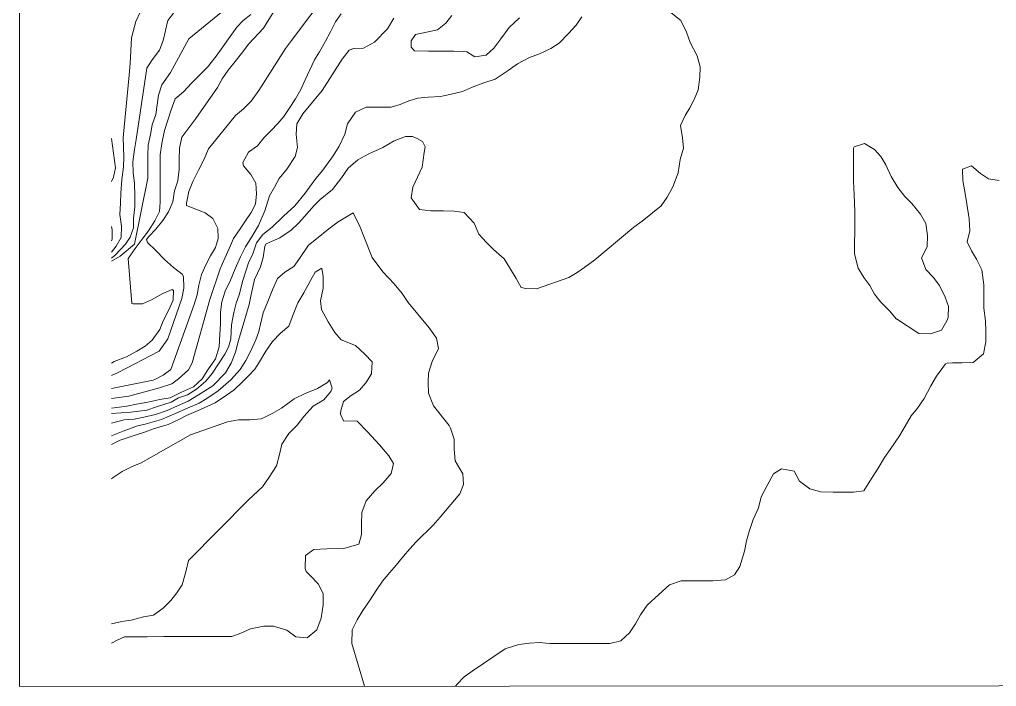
# Model space of a CAD drawing. Header units: metres. Extents: x 78 to 178, y -74 to 157.
# Drawn here: x 142.68 to 145.516, y -14.848 to -12.912 of the extents above; entities that cross this region are included whole.
import ezdxf

# ---------------------------------------------------------------- set-up
doc = ezdxf.new("R2010")
doc.units = ezdxf.units.M
doc.layers.add('01_Fina', color=252, linetype='Continuous', lineweight=15)

msp = doc.modelspace()

# ---------------------------------------------------------------- linework, layer by layer
at = {"layer": '01_Fina', "color": 252, "lineweight": 9, "true_color": 0x939598}
msp.add_lwpolyline([(142.68008, -4.95976), (142.68008, -14.84805), (151.21343, -14.84213), (151.21343, -4.95384), (142.94709, -4.95976)], dxfattribs=at)
at = {"layer": '01_Fina', "color": 252, "linetype": 'Continuous', "lineweight": 9, "true_color": 0x939598}
for points in [[(143.0552, -12.83562), (143.01814, -12.91777), (143.00489, -12.96553), (143.00141, -13.03978), (142.99874, -13.0731), (142.98081, -13.25438), (142.98268, -13.31178), (142.98228, -13.33934), (142.97679, -13.37667), (142.97385, -13.416), (142.97332, -13.44463), (142.97104, -13.47768), (142.97626, -13.51139), (142.97546, -13.54444), (142.9602, -13.56986), (142.94709, -13.58711)], [(143.57604, -12.83013), (143.46968, -12.97275), (143.45228, -12.9959), (143.37509, -13.11845), (143.35301, -13.14909), (143.3304, -13.1713), (143.30685, -13.19043), (143.22886, -13.28756), (143.21481, -13.31887), (143.19929, -13.34937), (143.18337, -13.38242), (143.17173, -13.41118), (143.1645, -13.44517), (143.1645, -13.45199), (143.19206, -13.46229), (143.21922, -13.47353), (143.2409, -13.48999), (143.25535, -13.51822), (143.25642, -13.54792), (143.24892, -13.57414), (143.23488, -13.59769), (143.2219, -13.62177), (143.20812, -13.65201), (143.20089, -13.68331), (143.19581, -13.71114), (143.18711, -13.73924), (143.11968, -13.92815), (143.09734, -13.94407), (143.07286, -13.95732), (143.06844, -13.95919), (142.94749, -13.98274)], [(143.28184, -12.87803), (143.17186, -12.96821), (143.11821, -13.06601), (143.09359, -13.10146), (143.08356, -13.13116), (143.0754, -13.18722), (143.06469, -13.21719), (143.06001, -13.24555), (143.05399, -13.27686), (143.05265, -13.30589), (143.05265, -13.33894), (143.05252, -13.37212), (143.01412, -13.56424), (142.97238, -13.59862), (142.94709, -13.6139)], [(143.42044, -12.88566), (143.40372, -12.91215), (143.38807, -12.9369), (143.34552, -12.98225), (143.32438, -13.01102), (143.30645, -13.0335), (143.28625, -13.05905), (143.26846, -13.08407), (143.25481, -13.10909), (143.19233, -13.19953), (143.15152, -13.25331), (143.14403, -13.28542), (143.1439, -13.31914), (143.1435, -13.34616), (143.14002, -13.38015), (143.13039, -13.40918), (143.1249, -13.44075), (143.11286, -13.47045), (143.09627, -13.49547), (143.0758, -13.52076), (143.0556, -13.54203), (143.04877, -13.55006), (143.05158, -13.55929), (143.07567, -13.5823), (143.10055, -13.60839), (143.12744, -13.6314), (143.15219, -13.6512), (143.15581, -13.65776), (143.15701, -13.69174), (143.15166, -13.72144), (143.11045, -13.83878), (143.08503, -13.87463), (142.96649, -13.93658), (142.94709, -13.94526)], [(144.57157, -12.89288), (144.59994, -12.91429), (144.61626, -12.94867), (144.62696, -12.97878), (144.6473, -13.01717), (144.65586, -13.04968), (144.65546, -13.07912), (144.64997, -13.11591), (144.63914, -13.14401), (144.62629, -13.16809), (144.61238, -13.19097), (144.599, -13.22), (144.60435, -13.25532), (144.6077, -13.28569), (144.59766, -13.31847), (144.59204, -13.35713), (144.57639, -13.39781), (144.55993, -13.42751), (144.54241, -13.45279), (144.48755, -13.49721), (144.46401, -13.51474), (144.35015, -13.60973), (144.32152, -13.631), (144.29864, -13.64639), (144.27469, -13.66084), (144.18117, -13.69335), (144.15027, -13.69321), (144.13609, -13.68947), (144.12217, -13.66378), (144.1021, -13.63154), (144.08672, -13.60665), (144.05621, -13.57936), (144.03588, -13.55942), (144.01367, -13.53521), (143.99989, -13.5031), (143.97112, -13.47259), (143.94236, -13.46818), (143.91118, -13.46778), (143.87399, -13.46764), (143.84161, -13.46323), (143.81726, -13.42938), (143.82195, -13.39847), (143.8487, -13.34054), (143.85526, -13.29813), (143.85753, -13.28194), (143.84964, -13.26575), (143.83452, -13.25706), (143.82141, -13.25117), (143.80081, -13.25117), (143.76736, -13.26428), (143.73512, -13.28342), (143.69444, -13.30188), (143.66193, -13.319), (143.63397, -13.34335), (143.61471, -13.37185), (143.58862, -13.40543), (143.5533, -13.43406), (143.53403, -13.45293), (143.50861, -13.4829), (143.48988, -13.50296), (143.46821, -13.52384), (143.43596, -13.54538), (143.39596, -13.5633), (143.39221, -13.56973), (143.3874, -13.60317), (143.37937, -13.63033), (143.36251, -13.66712), (143.35208, -13.71034), (143.34646, -13.73951), (143.31582, -13.84333), (143.30699, -13.87744), (143.29441, -13.90969), (143.27782, -13.93778), (143.2409, -13.97578), (143.20009, -14.00147), (143.16945, -14.01939), (143.13895, -14.03317), (143.10831, -14.04695), (143.07433, -14.05846), (143.04061, -14.06649), (143.01278, -14.07251), (142.98362, -14.07371), (142.94709, -14.08337)], [(143.12677, -12.89395), (143.11085, -12.91522), (143.09734, -12.97316), (143.08664, -13.00085), (143.06536, -13.02855), (143.04944, -13.05316), (143.0188, -13.2604), (143.01359, -13.2897), (143.00931, -13.32476), (143.00984, -13.35633), (143.01412, -13.38817), (143.01493, -13.42389), (143.01466, -13.45547), (143.01078, -13.48905), (143.01051, -13.51688), (143.00141, -13.5439), (142.9879, -13.56397), (142.95753, -13.59595), (142.94709, -13.60487)], [(143.61417, -12.89556), (143.59771, -12.9191), (143.58246, -12.94747), (143.56841, -12.97436), (143.55062, -13.0062), (143.53604, -13.02935), (143.50888, -13.08741), (143.4971, -13.11551), (143.48092, -13.14173), (143.46312, -13.17023), (143.44787, -13.19364), (143.42994, -13.21398), (143.41094, -13.23378), (143.38927, -13.25559), (143.37094, -13.27873), (143.34485, -13.29693), (143.32866, -13.3269), (143.33054, -13.33626), (143.35141, -13.36141), (143.36586, -13.38737), (143.368, -13.41801), (143.36546, -13.44798), (143.35288, -13.47246), (143.33575, -13.49654), (143.3209, -13.51996), (143.30124, -13.54805), (143.28919, -13.57441), (143.27608, -13.60465), (143.2627, -13.63609), (143.23233, -13.72425), (143.18082, -13.90835), (143.17052, -13.92935), (143.14149, -13.95518), (143.12249, -13.96989), (143.08624, -13.98073), (142.9978, -14.00535), (142.94709, -14.01198)], [(143.35141, -12.89743), (143.32933, -12.91482), (143.31114, -12.93449), (143.2508, -13.01851), (143.22564, -13.04995), (143.20544, -13.07029), (143.17895, -13.09651), (143.15567, -13.12153), (143.13159, -13.14187), (143.12062, -13.17371), (143.10122, -13.23458), (143.09279, -13.27137), (143.08864, -13.30442), (143.08878, -13.34041), (143.08864, -13.376), (143.08851, -13.40503), (143.08851, -13.44182), (143.08624, -13.46965), (143.07245, -13.49601), (143.05439, -13.52558), (143.0358, -13.54939), (143.01626, -13.57708), (142.99539, -13.60585), (143.00636, -13.73589), (143.00984, -13.73736), (143.03673, -13.73723), (143.06336, -13.72519), (143.09627, -13.70766), (143.12316, -13.69535), (143.12691, -13.69857), (143.12624, -13.72693), (143.11273, -13.75636), (143.09734, -13.7862), (143.08717, -13.81189), (143.06523, -13.84252), (143.04436, -13.86005), (143.02014, -13.8749), (142.99044, -13.89109), (142.95512, -13.905), (142.94709, -13.90914)], [(144.31215, -12.90372), (144.29596, -12.92874), (144.27362, -12.95282), (144.247, -12.98025), (144.22251, -12.99603), (144.1896, -13.01142), (144.16084, -13.02239), (144.12605, -13.04018), (144.09876, -13.05999), (144.06063, -13.0846), (144.02838, -13.09598), (143.99253, -13.10882), (143.9659, -13.12046), (143.92925, -13.12996), (143.90262, -13.13504), (143.86677, -13.13745), (143.8364, -13.13986), (143.81044, -13.14842), (143.78529, -13.15886), (143.75893, -13.16595), (143.72214, -13.16608), (143.68655, -13.16595), (143.65498, -13.18066), (143.63263, -13.21505), (143.62407, -13.24435), (143.60762, -13.27927), (143.59022, -13.30763), (143.56065, -13.34911), (143.54072, -13.37305), (143.52226, -13.39834), (143.50981, -13.4164), (143.47904, -13.45239), (143.44626, -13.48236), (143.41349, -13.51434), (143.38686, -13.53628), (143.36826, -13.56036), (143.35783, -13.5926), (143.34525, -13.61869), (143.32853, -13.66913), (143.31783, -13.71141), (143.30873, -13.73576), (143.30231, -13.76198), (143.29575, -13.79837), (143.29321, -13.83878), (143.28692, -13.86299), (143.27648, -13.88306), (143.23929, -13.93925), (143.22083, -13.96133), (143.1942, -13.98528), (143.16771, -14.00106), (143.14203, -14.01043), (143.12075, -14.02274), (143.07807, -14.03639), (143.04971, -14.04615), (143.00302, -14.05164), (142.97465, -14.05338), (142.94709, -14.05611)], [(143.935, -12.90064), (143.91761, -12.92258), (143.89339, -12.94172), (143.82931, -12.95576), (143.81686, -12.97382), (143.8166, -12.99202), (143.82663, -13.00272), (143.86717, -13.00379), (143.91212, -13.00393), (143.94089, -13.00406), (143.96992, -13.00446), (143.97888, -13.0054), (144.00176, -13.01998), (144.03521, -13.01517), (144.05688, -12.9951), (144.07708, -12.96834), (144.1017, -12.93556), (144.13154, -12.9072)], [(142.94709, -14.04001), (142.99124, -14.03478), (143.02001, -14.02863), (143.05279, -14.02261), (143.08784, -14.01525), (143.11781, -14.01043), (143.15032, -13.99344), (143.18511, -13.97845), (143.20999, -13.95531), (143.22698, -13.92842), (143.24946, -13.89657), (143.25976, -13.86166), (143.26177, -13.82553), (143.26311, -13.79489), (143.26377, -13.76145), (143.26699, -13.73121), (143.27729, -13.70017), (143.29227, -13.66873), (143.30565, -13.63542), (143.3213, -13.60077), (143.33615, -13.572), (143.35796, -13.53561), (143.37415, -13.50992), (143.39195, -13.46764), (143.40573, -13.42403), (143.42004, -13.39874), (143.43369, -13.37332), (143.45576, -13.34656), (143.47998, -13.3095), (143.4872, -13.28315), (143.48359, -13.24515), (143.48493, -13.21451), (143.50246, -13.18575), (143.55838, -13.11792), (143.61711, -13.02654), (143.63732, -13.00112), (143.65029, -12.9959), (143.67906, -12.99483), (143.71037, -12.97797), (143.74796, -12.93904), (143.76723, -12.90813)], [(142.94709, -13.25771), (142.9586, -13.34242), (142.95258, -13.36984), (142.94709, -13.38169)], [(145.22581, -13.78125), (145.29136, -13.82379), (145.32508, -13.82393), (145.35692, -13.81389), (145.37257, -13.787), (145.37632, -13.77737), (145.37699, -13.74526), (145.36776, -13.7177), (145.35117, -13.68412), (145.3327, -13.6603), (145.31116, -13.63769), (145.29859, -13.60411), (145.31478, -13.572), (145.31638, -13.53869), (145.3113, -13.5043), (145.29618, -13.47674), (145.27063, -13.44597), (145.25029, -13.42604), (145.22955, -13.39941), (145.21109, -13.3681), (145.19517, -13.33399), (145.18099, -13.3095), (145.16185, -13.2897), (145.13282, -13.27218), (145.10312, -13.28114), (145.10151, -13.28542), (145.10085, -13.31512), (145.10098, -13.35352), (145.10151, -13.38162), (145.10299, -13.42028), (145.10553, -13.46952), (145.10553, -13.49681), (145.10513, -13.52531), (145.10406, -13.5633), (145.10392, -13.59207), (145.11436, -13.63328), (145.13162, -13.66124), (145.14914, -13.68438), (145.16266, -13.709), (145.18058, -13.73215), (145.20587, -13.7577), (145.22581, -13.78218)], [(145.52429, -13.37934), (145.49298, -13.37399), (145.46984, -13.35874), (145.44388, -13.33666), (145.41793, -13.34643), (145.41846, -13.37894), (145.42475, -13.41092), (145.43024, -13.44704), (145.43719, -13.49039), (145.43867, -13.52571), (145.43144, -13.55755), (145.44428, -13.58324), (145.4582, -13.60745), (145.47359, -13.63876), (145.47961, -13.68184), (145.48014, -13.71957), (145.48001, -13.74954), (145.48456, -13.787), (145.48563, -13.81617), (145.48549, -13.84801), (145.47867, -13.88266), (145.44857, -13.90795), (145.41672, -13.90902), (145.38849, -13.90902), (145.37364, -13.90955), (145.36802, -13.91169), (145.34194, -13.94688), (145.32575, -13.97564), (145.30648, -14.01204), (145.28722, -14.04013), (145.26915, -14.06207), (145.25149, -14.09258), (145.23437, -14.12067), (145.20761, -14.16028), (145.19169, -14.18369), (145.17336, -14.21459), (145.14914, -14.25192), (145.13135, -14.28002), (145.10138, -14.28403), (145.07262, -14.2839), (145.04251, -14.28376), (145.00639, -14.28336), (144.97415, -14.274), (144.94485, -14.25246), (144.92919, -14.22342), (144.89213, -14.21607), (144.86939, -14.23092), (144.85052, -14.26423), (144.83367, -14.29768), (144.82577, -14.32912), (144.80985, -14.3631), (144.79861, -14.39802), (144.79085, -14.42531), (144.78483, -14.45555), (144.77105, -14.49943), (144.75553, -14.52392), (144.72985, -14.53837), (144.69292, -14.54131), (144.66456, -14.54118), (144.63164, -14.54118), (144.60141, -14.54104), (144.56729, -14.55268), (144.53598, -14.58104), (144.50214, -14.61222), (144.4826, -14.63991), (144.46855, -14.66614), (144.45049, -14.69276), (144.42561, -14.71591), (144.39403, -14.72326), (144.36473, -14.72367), (144.32567, -14.72326), (144.28914, -14.72353), (144.25422, -14.7234), (144.21957, -14.723), (144.18826, -14.72005), (144.1611, -14.72273), (144.12993, -14.72581), (144.08966, -14.73918), (143.994, -14.80327), (143.97139, -14.82026), (143.95052, -14.8418), (143.94626, -14.84734)], [(143.68134, -14.84753), (143.64481, -14.72313), (143.64601, -14.68366), (143.6606, -14.65423), (143.67719, -14.62734), (143.69605, -14.59964), (143.71719, -14.56633), (143.73405, -14.54251), (143.75519, -14.51683), (143.77311, -14.49595), (143.79519, -14.47027), (143.81298, -14.44833), (143.83185, -14.42799), (143.88055, -14.37956), (143.90115, -14.35641), (143.95841, -14.28898), (143.96912, -14.26209), (143.96711, -14.23078), (143.94436, -14.19292), (143.94196, -14.15947), (143.94209, -14.13004), (143.93165, -14.0978), (143.92764, -14.0907), (143.88175, -14.03331), (143.8673, -13.99652), (143.8665, -13.96588), (143.86784, -13.93885), (143.87787, -13.90487), (143.8966, -13.86714), (143.89071, -13.8369), (143.86958, -13.80653), (143.80884, -13.73295), (143.79064, -13.70753), (143.76776, -13.67957), (143.73485, -13.64451), (143.70381, -13.60277), (143.67919, -13.54217), (143.66929, -13.51434), (143.64882, -13.47286), (143.60467, -13.49922), (143.57832, -13.51955), (143.54233, -13.54819), (143.51905, -13.56678), (143.49122, -13.60839), (143.4765, -13.62886), (143.44988, -13.64505), (143.42874, -13.66365), (143.41496, -13.69643), (143.40064, -13.73041), (143.38753, -13.76305), (143.38004, -13.7965), (143.37455, -13.81751), (143.36612, -13.84172), (143.35154, -13.87396), (143.33696, -13.90206), (143.3205, -13.92815), (143.29374, -13.95825), (143.25695, -13.99009), (143.22417, -14.0119), (143.20183, -14.02582), (143.16918, -14.0396), (143.13667, -14.05338), (143.09185, -14.07304), (143.04503, -14.08656), (143.02228, -14.09151), (142.98134, -14.10716), (142.94709, -14.12093)], [(142.94709, -13.51239), (142.9487, -13.52223), (142.94857, -13.54979), (142.94709, -13.5542)], [(142.94709, -14.72266), (142.96194, -14.71497), (142.98522, -14.7044), (143.01533, -14.70386), (143.05091, -14.70386), (143.09921, -14.70279), (143.14738, -14.70306), (143.18792, -14.7032), (143.2322, -14.70333), (143.26685, -14.70333), (143.29602, -14.70293), (143.32264, -14.69303), (143.3502, -14.68112), (143.38927, -14.67282), (143.4171, -14.67296), (143.45563, -14.68487), (143.48199, -14.70386), (143.5153, -14.70641), (143.54299, -14.68326), (143.55611, -14.64955), (143.56173, -14.61088), (143.56119, -14.57783), (143.54714, -14.55054), (143.524, -14.52632), (143.51262, -14.51455), (143.50888, -14.50585), (143.50995, -14.46813), (143.53443, -14.4506), (143.57256, -14.44886), (143.6214, -14.44712), (143.66541, -14.43454), (143.67317, -14.40645), (143.67304, -14.37554), (143.67344, -14.3433), (143.68682, -14.30932), (143.71144, -14.28028), (143.73565, -14.2566), (143.7592, -14.22944), (143.76549, -14.20041), (143.75197, -14.17901), (143.72522, -14.1469), (143.6903, -14.1093), (143.66073, -14.07746), (143.62059, -14.07719), (143.61163, -14.05779), (143.61257, -14.04695), (143.62059, -14.02073), (143.64294, -14.00321), (143.66715, -13.98835), (143.68548, -13.96708), (143.70234, -13.94046), (143.70421, -13.90554), (143.68294, -13.88293), (143.65498, -13.85831), (143.61377, -13.84212), (143.59531, -13.82072), (143.57564, -13.78941), (143.55691, -13.75342), (143.5537, -13.7288), (143.56173, -13.69201), (143.56186, -13.65789), (143.55771, -13.63354), (143.53831, -13.64545), (143.52493, -13.66953), (143.505, -13.70566), (143.48787, -13.73402), (143.47476, -13.768), (143.46165, -13.80239), (143.43784, -13.82272), (143.41482, -13.84681), (143.39556, -13.87423), (143.37629, -13.90567), (143.36305, -13.92668), (143.34458, -13.94675), (143.32612, -13.96467), (143.30351, -13.98662), (143.28103, -14.00254), (143.24839, -14.02448), (143.20558, -14.04415), (143.1649, -14.06181), (143.14443, -14.07171), (143.11192, -14.08736), (143.06871, -14.1002), (143.04329, -14.10984), (143.01573, -14.1184), (142.97265, -14.13271), (142.94723, -14.14542)], [(142.94709, -14.66591), (142.97679, -14.65945), (143.00462, -14.65583), (143.03968, -14.64567), (143.06938, -14.64152), (143.09667, -14.62051), (143.11955, -14.5983), (143.13641, -14.57583), (143.1526, -14.55322), (143.16383, -14.51094), (143.17079, -14.48244), (143.34458, -14.30664), (143.38499, -14.26878), (143.40519, -14.24028), (143.42566, -14.2079), (143.43476, -14.17513), (143.44198, -14.14422), (143.46219, -14.11331), (143.48613, -14.08923), (143.5054, -14.06395), (143.53216, -14.03465), (143.56306, -14.01645), (143.58353, -13.9921), (143.58768, -13.98207), (143.57992, -13.95772), (143.57377, -13.96548), (143.54527, -13.983), (143.50928, -13.99719), (143.47744, -14.01311), (143.44051, -14.04027), (143.41322, -14.05525), (143.38873, -14.06823), (143.38164, -14.07157), (143.3494, -14.07425), (143.31569, -14.07411), (143.28411, -14.0796), (143.17628, -14.118), (143.03339, -14.19921), (143.0073, -14.20938), (142.97787, -14.22409), (142.95151, -14.24135), (142.94709, -14.24493)]]:
    msp.add_lwpolyline(points, dxfattribs=at)

doc.saveas('drawing.dxf')
